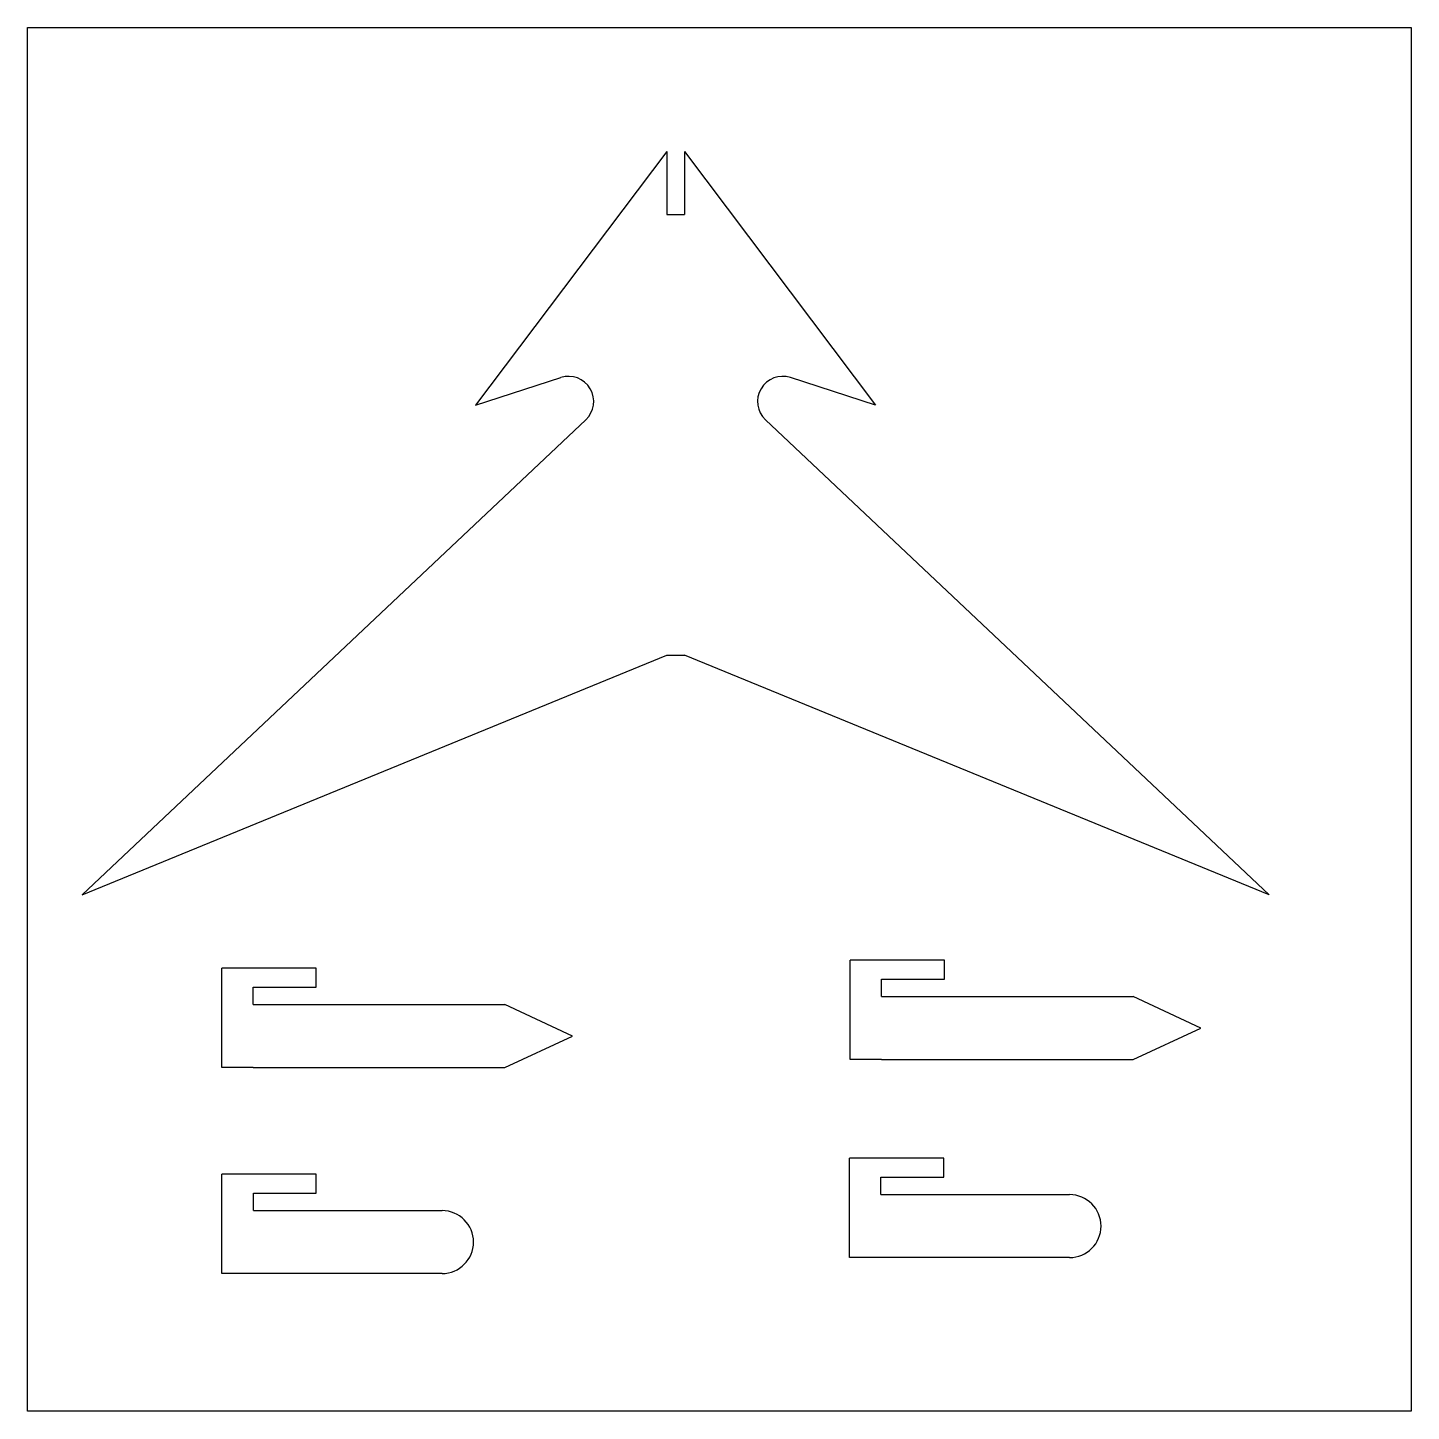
# Model space of a CAD drawing. Header units: millimetres. Extents: x 8359 to 8579, y 3800 to 4020.
import ezdxf

# ---------------------------------------------------------------- set-up
doc = ezdxf.new("R2010")
doc.units = ezdxf.units.MM

msp = doc.modelspace()

# ---------------------------------------------------------------- linework, layer by layer
for p, q in [((8460.82, 4000.21), (8430.42, 3959.91)), ((8460.82, 4000.21), (8460.82, 3990.21)), ((8463.62, 4000.21), (8463.62, 3990.21)), ((8463.62, 4000.21), (8494.03, 3959.91)), ((8460.82, 3990.21), (8463.62, 3990.21)), ((8430.42, 3959.91), (8443.97, 3964.28)), ((8494.03, 3959.91), (8480.47, 3964.28)), ((8447.94, 3957.56), (8367.86, 3882.01)), ((8476.5, 3957.56), (8556.59, 3882.01)), ((8367.86, 3882.01), (8460.82, 3920.14)), ((8460.82, 3920.14), (8463.62, 3920.14)), ((8556.59, 3882.01), (8463.62, 3920.14)), ((8405.07, 3870.37), (8390.07, 3870.37)), ((8390.07, 3854.57), (8390.07, 3870.37)), ((8405.07, 3867.37), (8405.07, 3870.37)), ((8504.97, 3871.64), (8489.97, 3871.64)), ((8489.97, 3855.84), (8489.97, 3871.64)), ((8504.97, 3868.64), (8504.97, 3871.64)), ((8494.97, 3865.84), (8494.97, 3868.64)), ((8494.97, 3868.64), (8504.97, 3868.64)), ((8395.07, 3864.57), (8395.07, 3867.37)), ((8395.07, 3867.37), (8405.07, 3867.37)), ((8494.97, 3865.84), (8534.97, 3865.84)), ((8494.97, 3865.84), (8534.97, 3865.84)), ((8545.74, 3860.84), (8534.97, 3865.84)), ((8395.07, 3864.57), (8435.07, 3864.57)), ((8395.07, 3864.57), (8435.07, 3864.57)), ((8445.84, 3859.57), (8435.07, 3864.57)), ((8435.07, 3854.57), (8445.84, 3859.57)), ((8534.97, 3855.84), (8545.74, 3860.84)), ((8395.07, 3854.57), (8390.07, 3854.57)), ((8395.07, 3854.57), (8435.07, 3854.57)), ((8494.97, 3855.84), (8489.97, 3855.84)), ((8494.97, 3855.84), (8534.97, 3855.84)), ((8504.87, 3840.16), (8489.87, 3840.16)), ((8489.87, 3824.36), (8489.87, 3840.16)), ((8504.87, 3837.16), (8504.87, 3840.16)), ((8405.09, 3837.62), (8390.09, 3837.62)), ((8390.09, 3821.82), (8390.09, 3837.62)), ((8405.09, 3834.62), (8405.09, 3837.62)), ((8494.87, 3834.36), (8494.87, 3837.16)), ((8494.87, 3837.16), (8504.87, 3837.16)), ((8395.09, 3831.82), (8395.09, 3834.62)), ((8395.09, 3834.62), (8405.09, 3834.62)), ((8494.87, 3834.36), (8524.87, 3834.36)), ((8395.09, 3831.82), (8425.09, 3831.82)), ((8494.87, 3824.36), (8489.87, 3824.36)), ((8524.87, 3824.36), (8494.87, 3824.36)), ((8395.09, 3821.82), (8390.09, 3821.82)), ((8425.09, 3821.82), (8395.09, 3821.82))]:
    msp.add_line(p, q)
msp.add_lwpolyline([(8359.2, 4019.91), (8579.2, 4019.91), (8579.2, 3799.91), (8359.2, 3799.91)], close=True)
for centre, radius, start, end in [((8445.2, 3960.47), 4, 313.3284, 107.8672), ((8479.25, 3960.47), 4, 72.1328, 226.6716), ((8524.87, 3829.36), 5, 270, 90), ((8425.09, 3826.82), 5, 270, 90)]:
    msp.add_arc(centre, radius, start, end)

doc.saveas('drawing.dxf')
